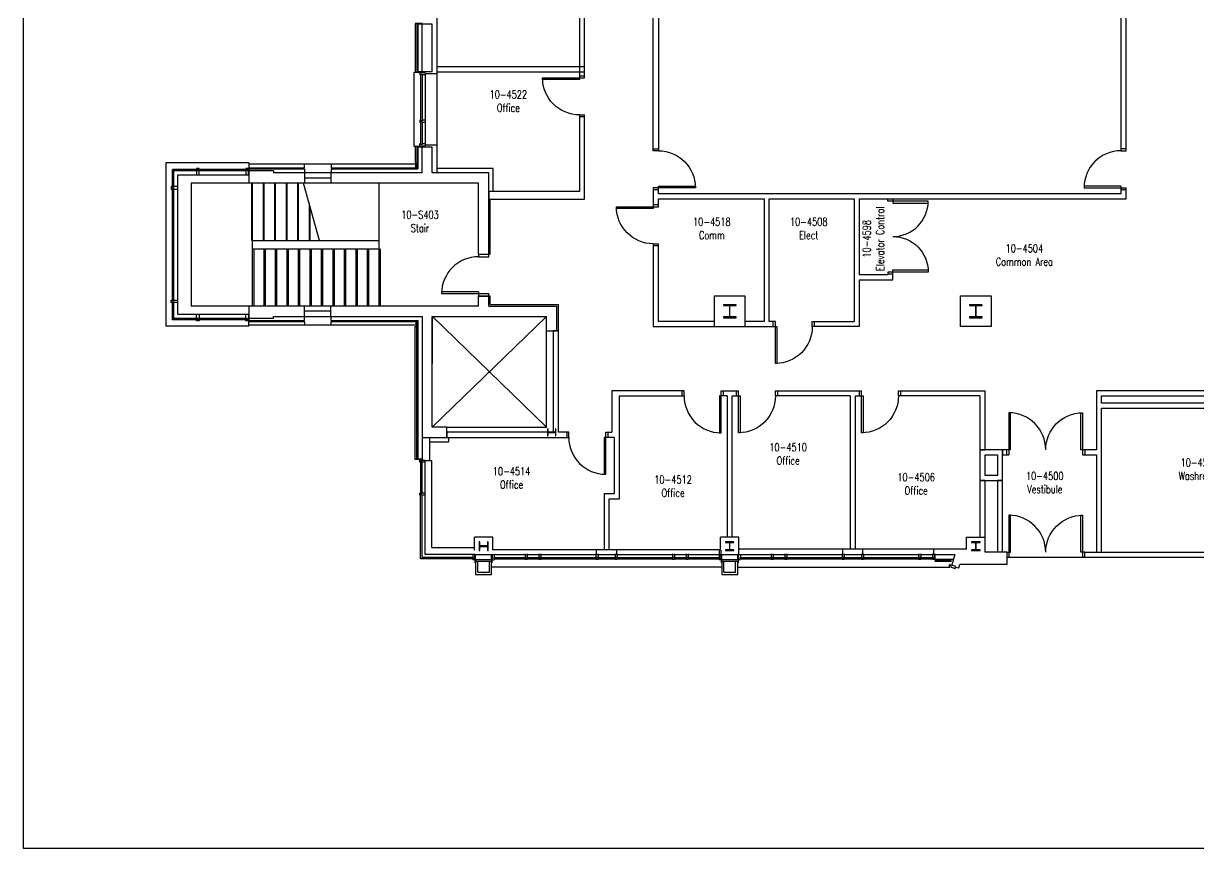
# Model space of a CAD drawing. Extents: x 11182 to 734459, y -1391328 to 152085.
# Drawn here: x 536091 to 564736, y -1110675 to -1090564 of the extents above; entities that cross this region are included whole.
import ezdxf
from ezdxf.enums import TextEntityAlignment as Align

# ---------------------------------------------------------------- set-up
doc = ezdxf.new("R2010")
doc.units = 0
doc.header["$LTSCALE"] = 500
doc.header["$MEASUREMENT"] = 0
doc.layers.add('0_Defpoints', color=106, linetype='CONTINUOUS', plot=False)
for name, color, linetype in [('0_room_data', 7, 'CONTINUOUS'), ('1_Wall_Exist', 251, 'CONTINUOUS'), ('3_Text', 7, 'CONTINUOUS')]:
    doc.layers.add(name, color=color, linetype=linetype)
doc.styles.add('1_200', font='simplex.shx', dxfattribs={"width": 0.75, "height": 460})

# ---------------------------------------------------------------- blocks, each defined once
blk = doc.blocks.new('room_data')
at = {"layer": '3_Text', "style": '1_200', "width": 0.75}
for tag, p in [('ROOMNUM', (0, 0)), ('ROOMUSE', (0, -575))]:
    blk.add_attdef(tag, text='', height=345, dxfattribs=at).set_placement(p, align=Align.MIDDLE_CENTER)

msp = doc.modelspace()

# ---------------------------------------------------------------- linework, layer by layer
at = {"layer": '0_Defpoints'}
msp.add_lwpolyline([(536091, -1073659), (593726, -1073659), (593726, -1110675), (536091, -1110675)], close=True, dxfattribs=at)
at = {"layer": '1_Wall_Exist'}
for p, q in [((551445, -1093667), (551445, -1083206)), ((546166, -1083989), (546166, -1094204)), ((551570, -1086442), (551570, -1093667)), ((562845, -1086442), (562845, -1093667)), ((562970, -1093667), (562970, -1086317)), ((549645, -1089742), (549645, -1091932)), ((549770, -1091892), (549770, -1089742)), ((545808, -1090564), (545638, -1090564)), ((545638, -1090564), (545638, -1091754)), ((545683, -1090579), (545683, -1091739)), ((546058, -1090579), (545683, -1090579)), ((545708, -1090579), (545708, -1091739)), ((545808, -1091739), (545808, -1090579)), ((546058, -1091739), (546058, -1090579)), ((549770, -1091617), (546166, -1091617)), ((546166, -1091617), (546166, -1091742)), ((549770, -1091742), (549770, -1091617)), ((545613, -1093564), (545613, -1091754)), ((545613, -1091754), (545808, -1091754)), ((546058, -1091739), (545683, -1091739)), ((545752, -1091769), (545752, -1091819)), ((545881, -1091769), (545752, -1091769)), ((545771, -1091819), (545752, -1091819)), ((545771, -1091805), (545771, -1092935)), ((545808, -1091805), (545771, -1091805)), ((545808, -1091805), (545808, -1092935)), ((545881, -1091819), (545808, -1091819)), ((545881, -1091769), (545881, -1093549)), ((546166, -1091789), (545881, -1091789)), ((546166, -1091742), (549770, -1091742)), ((548745, -1091932), (548745, -1091892)), ((548745, -1091892), (549770, -1091892)), ((549645, -1091932), (548745, -1091932)), ((549645, -1091842), (549770, -1091842)), ((549645, -1092792), (549645, -1094659)), ((549645, -1092792), (549770, -1092792)), ((549770, -1094843), (549770, -1092792)), ((545752, -1092924), (545752, -1092974)), ((545771, -1092924), (545752, -1092924)), ((545771, -1092974), (545752, -1092974)), ((545808, -1092935), (545771, -1092935)), ((545771, -1092960), (545771, -1093512)), ((545808, -1092960), (545771, -1092960)), ((545881, -1092924), (545808, -1092924)), ((545808, -1092960), (545808, -1093512)), ((545881, -1092974), (545808, -1092974)), ((549770, -1092842), (549645, -1092842)), ((545808, -1093564), (545613, -1093564)), ((545638, -1093564), (545638, -1093954)), ((546058, -1093579), (545683, -1093579)), ((545683, -1093579), (545683, -1094079)), ((545708, -1093579), (545708, -1094104)), ((545752, -1093549), (545752, -1093499)), ((545771, -1093499), (545752, -1093499)), ((545752, -1093549), (545881, -1093549)), ((545808, -1093512), (545771, -1093512)), ((545881, -1093499), (545808, -1093499)), ((545808, -1094204), (545808, -1093579)), ((546166, -1093529), (545881, -1093529)), ((546058, -1094204), (546058, -1093579)), ((551445, -1093617), (551570, -1093617)), ((562970, -1093617), (562845, -1093617)), ((551570, -1093667), (551445, -1093667)), ((562845, -1093667), (562970, -1093667)), ((541588, -1093964), (539563, -1093964)), ((539563, -1093964), (539563, -1097944)), ((541528, -1094123), (539722, -1094123)), ((539722, -1094557), (539722, -1094123)), ((539728, -1094129), (539728, -1097779)), ((541516, -1094154), (539753, -1094154)), ((539753, -1094557), (539753, -1094154)), ((540373, -1094095), (540309, -1094095)), ((540309, -1094095), (540309, -1094123)), ((540328, -1094154), (540309, -1094154)), ((540309, -1094154), (540309, -1094256)), ((540328, -1094123), (540328, -1094154)), ((540356, -1094154), (540356, -1094123)), ((540356, -1094123), (540373, -1094123)), ((540373, -1094154), (540356, -1094154)), ((540373, -1094123), (540373, -1094095)), ((540373, -1094256), (540373, -1094154)), ((541573, -1094095), (541509, -1094095)), ((541509, -1094095), (541509, -1094123)), ((541528, -1094154), (541509, -1094154)), ((541509, -1094154), (541509, -1094256)), ((541528, -1094123), (541528, -1094154)), ((541556, -1094154), (541556, -1094123)), ((541556, -1094123), (541573, -1094123)), ((541573, -1094154), (541556, -1094154)), ((541558, -1094129), (541558, -1094079)), ((541573, -1094123), (541573, -1094095)), ((541573, -1094256), (541573, -1094154)), ((541583, -1094104), (541583, -1094454)), ((541583, -1094104), (542938, -1094104)), ((542183, -1094154), (541583, -1094154)), ((541588, -1093964), (541588, -1094079)), ((545653, -1093989), (541588, -1093989)), ((541588, -1094079), (542938, -1094079)), ((542183, -1094154), (542183, -1094204)), ((545808, -1094204), (542183, -1094204)), ((542938, -1094079), (542938, -1093989)), ((542938, -1094104), (542938, -1094204)), ((542943, -1094204), (542943, -1094454)), ((543583, -1094204), (543583, -1094454)), ((543588, -1093989), (543588, -1094079)), ((543588, -1094079), (545683, -1094079)), ((543588, -1094104), (543588, -1094204)), ((543588, -1094104), (545708, -1094104)), ((545638, -1093954), (545683, -1093954)), ((545653, -1094079), (545653, -1093989)), ((547433, -1094204), (546058, -1094204)), ((547541, -1094096), (546166, -1094096)), ((547433, -1096189), (547433, -1094204)), ((547541, -1094659), (547541, -1094096)), ((539855, -1094256), (541573, -1094256)), ((539855, -1097653), (539855, -1094256)), ((540178, -1094454), (540178, -1097454)), ((547183, -1094454), (540178, -1094454)), ((541653, -1094454), (541653, -1095854)), ((541678, -1097454), (541678, -1094454)), ((541933, -1094454), (541933, -1095854)), ((541958, -1095854), (541958, -1094454)), ((542213, -1094454), (542213, -1095854)), ((542238, -1095854), (542238, -1094454)), ((542493, -1094454), (542493, -1095854)), ((542518, -1095854), (542518, -1094454)), ((542773, -1094454), (542773, -1095854)), ((542798, -1095854), (542798, -1094454)), ((543304, -1095854), (542917, -1094454)), ((543583, -1094337), (542943, -1094337)), ((544758, -1097454), (544758, -1094454)), ((547183, -1096189), (547183, -1094454)), ((539722, -1094539), (539694, -1094539)), ((539694, -1094539), (539694, -1094603)), ((539694, -1094603), (539722, -1094603)), ((539722, -1094557), (539722, -1094539)), ((539753, -1094557), (539722, -1094557)), ((539722, -1097324), (539722, -1094585)), ((539722, -1094585), (539753, -1094585)), ((539855, -1094539), (539753, -1094539)), ((539753, -1094539), (539753, -1094557)), ((539753, -1097324), (539753, -1094585)), ((539753, -1094585), (539753, -1094603)), ((539753, -1094603), (539855, -1094603)), ((547433, -1094659), (547433, -1094843)), ((549645, -1094659), (547433, -1094659)), ((552470, -1094567), (551445, -1094567)), ((551445, -1094567), (551445, -1095073)), ((551570, -1094617), (551445, -1094617)), ((551570, -1094717), (551570, -1094527)), ((551570, -1094527), (552470, -1094527)), ((562845, -1094717), (551570, -1094717)), ((552470, -1094527), (552470, -1094567)), ((562845, -1094527), (561945, -1094527)), ((561945, -1094527), (561945, -1094567)), ((561945, -1094567), (562970, -1094567)), ((562845, -1094527), (562845, -1094717)), ((562970, -1094617), (562845, -1094617)), ((562970, -1094842), (562970, -1094567)), ((543053, -1094947), (543053, -1095854)), ((543078, -1095854), (543078, -1095038)), ((547433, -1094843), (549770, -1094843)), ((547471, -1096189), (547471, -1094843)), ((550545, -1095073), (550545, -1095033)), ((550545, -1095033), (551570, -1095033)), ((551445, -1095073), (550545, -1095073)), ((551570, -1094983), (551445, -1094983)), ((551570, -1094842), (554145, -1094842)), ((551570, -1095033), (551570, -1094842)), ((554145, -1094842), (554145, -1097827)), ((554270, -1097827), (554270, -1094842)), ((554270, -1094842), (556345, -1094842)), ((556345, -1094842), (556345, -1097827)), ((556470, -1096687), (556470, -1094842)), ((556470, -1094842), (557160, -1094842)), ((557163, -1094892), (557163, -1094842)), ((557163, -1094842), (557283, -1094842)), ((558148, -1094892), (557163, -1094892)), ((557283, -1094842), (557283, -1094942)), ((557283, -1094942), (558148, -1094942)), ((557285, -1094842), (562970, -1094842)), ((558148, -1094942), (558148, -1094892)), ((541678, -1095854), (544758, -1095854)), ((551445, -1095933), (551445, -1097952)), ((551445, -1095933), (551570, -1095933)), ((551570, -1097827), (551570, -1095933)), ((541678, -1096054), (544758, -1096054)), ((541703, -1096054), (541703, -1097454)), ((541958, -1097454), (541958, -1096054)), ((541983, -1096054), (541983, -1097454)), ((542238, -1097454), (542238, -1096054)), ((542263, -1096054), (542263, -1097454)), ((542518, -1097454), (542518, -1096054)), ((542543, -1096054), (542543, -1097454)), ((542798, -1097454), (542798, -1096054)), ((542823, -1096054), (542823, -1097454)), ((543078, -1097454), (543078, -1096054)), ((543103, -1096054), (543103, -1097454)), ((543358, -1097454), (543358, -1096054)), ((543383, -1096054), (543383, -1097454)), ((543638, -1097454), (543638, -1096054)), ((543663, -1096054), (543663, -1097454)), ((543918, -1097454), (543918, -1096054)), ((543943, -1096054), (543943, -1097454)), ((544198, -1097454), (544198, -1096054)), ((544223, -1096054), (544223, -1097454)), ((544478, -1097454), (544478, -1096054)), ((544503, -1096054), (544503, -1097454)), ((544783, -1096054), (544783, -1097454)), ((547183, -1096189), (547471, -1096189)), ((547433, -1096199), (547183, -1096199)), ((547183, -1096199), (547183, -1096249)), ((547433, -1096249), (547433, -1096199)), ((551570, -1095983), (551445, -1095983)), ((547183, -1096249), (547433, -1096249)), ((557160, -1096687), (556470, -1096687)), ((557285, -1096672), (557160, -1096672)), ((557160, -1096672), (557160, -1096687)), ((557163, -1096622), (557163, -1096672)), ((558148, -1096622), (557163, -1096622)), ((557283, -1096572), (558148, -1096572)), ((557283, -1096672), (557283, -1096572)), ((557285, -1096812), (557285, -1096672)), ((558148, -1096572), (558148, -1096622)), ((556470, -1097952), (556470, -1096812)), ((556470, -1096812), (557285, -1096812)), ((539694, -1097369), (539694, -1097305)), ((539694, -1097305), (539722, -1097305)), ((539722, -1097369), (539694, -1097369)), ((539722, -1097324), (539753, -1097324)), ((539722, -1097785), (539722, -1097352)), ((539753, -1097352), (539722, -1097352)), ((539722, -1097352), (539722, -1097369)), ((539753, -1097324), (539753, -1097305)), ((539753, -1097305), (539855, -1097305)), ((539753, -1097754), (539753, -1097352)), ((539753, -1097369), (539753, -1097352)), ((539855, -1097369), (539753, -1097369)), ((547183, -1097104), (546283, -1097104)), ((546283, -1097104), (546283, -1097149)), ((546283, -1097149), (547433, -1097149)), ((547183, -1097104), (547183, -1097199)), ((547183, -1097199), (547433, -1097199)), ((547183, -1097454), (547183, -1097209)), ((547183, -1097209), (547433, -1097209)), ((547433, -1097199), (547433, -1097149)), ((547433, -1097454), (547433, -1097209)), ((547471, -1097209), (547434, -1097209)), ((547471, -1097416), (547471, -1097209)), ((552937, -1097952), (552937, -1097206)), ((552937, -1097206), (553680, -1097206)), ((553680, -1097206), (553680, -1097952)), ((558937, -1097952), (558937, -1097206)), ((558937, -1097206), (559680, -1097206)), ((559680, -1097206), (559680, -1097952)), ((539855, -1097653), (541573, -1097653)), ((547183, -1097454), (540178, -1097454)), ((540309, -1097754), (540309, -1097653)), ((540373, -1097653), (540373, -1097754)), ((541509, -1097754), (541509, -1097653)), ((541573, -1097653), (541573, -1097754)), ((541583, -1097454), (541583, -1097804)), ((542943, -1097704), (542943, -1097454)), ((542943, -1097571), (543583, -1097571)), ((543583, -1097704), (543583, -1097454)), ((547433, -1097454), (549093, -1097454)), ((547471, -1097416), (549131, -1097416)), ((549093, -1098054), (549093, -1097454)), ((549131, -1098054), (549131, -1097416)), ((553462, -1097422), (553155, -1097422)), ((553155, -1097422), (553155, -1097438)), ((553158, -1097441), (553299, -1097441)), ((553302, -1097444), (553302, -1097714)), ((553314, -1097714), (553314, -1097444)), ((553317, -1097441), (553459, -1097441)), ((553462, -1097438), (553462, -1097422)), ((559462, -1097422), (559155, -1097422)), ((559155, -1097422), (559155, -1097438)), ((559158, -1097441), (559299, -1097441)), ((559302, -1097444), (559302, -1097714)), ((559314, -1097714), (559314, -1097444)), ((559317, -1097441), (559459, -1097441)), ((559462, -1097438), (559462, -1097422)), ((541588, -1097944), (539563, -1097944)), ((541528, -1097785), (539722, -1097785)), ((541516, -1097754), (539753, -1097754)), ((540328, -1097754), (540309, -1097754)), ((540309, -1097813), (540309, -1097785)), ((540373, -1097813), (540309, -1097813)), ((540328, -1097785), (540328, -1097754)), ((540373, -1097754), (540356, -1097754)), ((540356, -1097754), (540356, -1097785)), ((540356, -1097785), (540373, -1097785)), ((540373, -1097785), (540373, -1097813)), ((541528, -1097754), (541509, -1097754)), ((541509, -1097813), (541509, -1097785)), ((541573, -1097813), (541509, -1097813)), ((541528, -1097785), (541528, -1097754)), ((541573, -1097754), (541556, -1097754)), ((541556, -1097754), (541556, -1097785)), ((541556, -1097785), (541573, -1097785)), ((541573, -1097785), (541573, -1097813)), ((542183, -1097754), (541583, -1097754)), ((541583, -1097804), (542938, -1097804)), ((541588, -1097944), (541588, -1097829)), ((541588, -1097829), (542938, -1097829)), ((543588, -1097919), (541588, -1097919)), ((542183, -1097754), (542183, -1097704)), ((542183, -1097704), (545808, -1097704)), ((542938, -1097804), (542938, -1097704)), ((542938, -1097829), (542938, -1097919)), ((543588, -1097804), (543588, -1097704)), ((543588, -1097804), (545708, -1097804)), ((543588, -1097919), (543588, -1097829)), ((543588, -1097829), (545653, -1097829)), ((545653, -1097919), (543588, -1097919)), ((545653, -1097829), (545653, -1097919)), ((545683, -1101179), (545683, -1097829)), ((545708, -1097804), (545708, -1101179)), ((545808, -1097704), (545808, -1101209)), ((545808, -1097704), (545808, -1098849)), ((548843, -1097704), (546058, -1100404)), ((546058, -1100404), (546058, -1097704)), ((546058, -1097704), (546058, -1098849)), ((546058, -1097704), (548843, -1097704)), ((548843, -1100404), (546059, -1097704)), ((548843, -1098054), (548843, -1097704)), ((548843, -1100404), (548843, -1097704)), ((551445, -1097952), (554460, -1097952)), ((552937, -1097827), (551570, -1097827)), ((553155, -1097720), (553155, -1097736)), ((553155, -1097736), (553462, -1097736)), ((553299, -1097717), (553158, -1097717)), ((553459, -1097717), (553317, -1097717)), ((553462, -1097736), (553462, -1097720)), ((554145, -1097827), (553680, -1097827)), ((554420, -1097827), (554270, -1097827)), ((554370, -1097952), (554370, -1097827)), ((554420, -1098852), (554420, -1097827)), ((554460, -1097952), (554460, -1098852)), ((555320, -1097827), (556345, -1097827)), ((555320, -1097952), (555320, -1097827)), ((556470, -1097952), (555320, -1097952)), ((555370, -1097827), (555370, -1097952)), ((559680, -1097952), (558937, -1097952)), ((559155, -1097720), (559155, -1097736)), ((559155, -1097736), (559462, -1097736)), ((559299, -1097717), (559158, -1097717)), ((559459, -1097717), (559317, -1097717)), ((559462, -1097736), (559462, -1097720)), ((545638, -1101194), (545638, -1097954)), ((545638, -1097954), (545683, -1097954)), ((548843, -1098054), (549093, -1098054)), ((549131, -1098054), (549006, -1098054)), ((549006, -1098054), (549006, -1100528)), ((549131, -1100528), (549131, -1098054)), ((554460, -1098852), (554420, -1098852)), ((552196, -1099517), (550434, -1099517)), ((550434, -1099517), (550434, -1100528)), ((550618, -1099642), (552196, -1099642)), ((550618, -1102154), (550618, -1099642)), ((552146, -1099642), (552146, -1099517)), ((552196, -1099642), (552196, -1099517)), ((553246, -1099642), (553056, -1099642)), ((553056, -1099642), (553056, -1100542)), ((553096, -1100542), (553096, -1099517)), ((553096, -1099517), (553521, -1099517)), ((553146, -1099517), (553146, -1099642)), ((553246, -1099642), (553246, -1103088)), ((553371, -1099642), (553561, -1099642)), ((553371, -1103088), (553371, -1099642)), ((553471, -1099642), (553471, -1099517)), ((553521, -1100542), (553521, -1099517)), ((553561, -1099642), (553561, -1100542)), ((554421, -1099517), (556521, -1099517)), ((554421, -1099642), (554421, -1099517)), ((556246, -1099642), (554421, -1099642)), ((554471, -1099517), (554471, -1099642)), ((556246, -1099642), (556246, -1103382)), ((556371, -1099642), (556561, -1099642)), ((556371, -1103382), (556371, -1099642)), ((556471, -1099642), (556471, -1099517)), ((556521, -1100542), (556521, -1099517)), ((556561, -1099642), (556561, -1100542)), ((557421, -1099517), (559534, -1099517)), ((557421, -1099642), (557421, -1099517)), ((559409, -1099642), (557421, -1099642)), ((557471, -1099517), (557471, -1099642)), ((559409, -1099642), (559409, -1103088)), ((559534, -1100954), (559534, -1099517)), ((562246, -1099517), (562246, -1100954)), ((566596, -1099517), (562246, -1099517)), ((562371, -1099817), (562371, -1099642)), ((562371, -1099642), (565521, -1099642)), ((565521, -1099817), (562371, -1099817)), ((562371, -1103452), (562371, -1099942)), ((562371, -1099942), (565521, -1099942)), ((560155, -1100054), (560111, -1100054)), ((560111, -1100054), (560111, -1101079)), ((560155, -1100954), (560155, -1100054)), ((561866, -1100954), (561866, -1100054)), ((561866, -1100054), (561911, -1100054)), ((561911, -1100054), (561911, -1101079)), ((546408, -1100404), (546058, -1100404)), ((546408, -1100654), (546408, -1100404)), ((546408, -1100404), (548843, -1100404)), ((549006, -1100528), (546408, -1100529)), ((546408, -1100529), (546408, -1100654)), ((548875, -1100447), (548868, -1100447)), ((548868, -1100447), (548868, -1100612)), ((548878, -1100523), (548878, -1100450)), ((549055, -1100526), (548881, -1100526)), ((549058, -1100450), (549058, -1100523)), ((549069, -1100447), (549061, -1100447)), ((549069, -1100612), (549069, -1100447)), ((549334, -1100528), (549131, -1100528)), ((549384, -1100528), (549334, -1100528)), ((549334, -1100528), (549334, -1100653)), ((549384, -1100653), (549384, -1100528)), ((550284, -1101553), (550284, -1100528)), ((550284, -1100528), (550434, -1100528)), ((550334, -1100528), (550334, -1100653)), ((545808, -1100654), (546408, -1100654)), ((545989, -1100654), (545989, -1101225)), ((545989, -1100762), (546455, -1100762)), ((546408, -1100654), (549334, -1100653)), ((546455, -1100654), (546455, -1100762)), ((548868, -1100612), (548875, -1100612)), ((548878, -1100609), (548878, -1100535)), ((548881, -1100532), (549055, -1100532)), ((549058, -1100535), (549058, -1100609)), ((549061, -1100612), (549069, -1100612)), ((549334, -1100653), (549384, -1100653)), ((550493, -1100653), (550244, -1100653)), ((550244, -1100653), (550244, -1101553)), ((550493, -1100653), (550493, -1102029)), ((553056, -1100542), (553096, -1100542)), ((553561, -1100542), (553521, -1100542)), ((556561, -1100542), (556521, -1100542)), ((559959, -1100954), (559409, -1100954)), ((559409, -1100954), (559534, -1100954)), ((559534, -1101079), (559834, -1101079)), ((559534, -1101579), (559534, -1101079)), ((559834, -1101079), (559834, -1101579)), ((560155, -1100954), (559959, -1100954)), ((559959, -1100954), (559959, -1101079)), ((559959, -1103452), (559959, -1100954)), ((559959, -1101079), (560111, -1101079)), ((560060, -1101079), (560060, -1100954)), ((562246, -1100954), (561866, -1100954)), ((561911, -1101079), (562246, -1101079)), ((561962, -1100954), (561962, -1101079)), ((562246, -1101079), (562246, -1103452)), ((545808, -1101194), (545638, -1101194)), ((545683, -1101179), (545808, -1101179)), ((545752, -1101259), (545752, -1101209)), ((545752, -1101209), (545881, -1101209)), ((545771, -1101259), (545752, -1101259)), ((545808, -1101247), (545771, -1101247)), ((545771, -1101247), (545771, -1102023)), ((545808, -1102023), (545808, -1101247)), ((545881, -1101259), (545808, -1101259)), ((545881, -1103506), (545881, -1101209)), ((546049, -1101225), (545881, -1101225)), ((546049, -1103338), (546049, -1101225)), ((550244, -1101553), (550284, -1101553)), ((559834, -1101579), (559534, -1101579)), ((559534, -1101704), (559409, -1101704)), ((559409, -1101704), (559959, -1101704)), ((559534, -1103452), (559534, -1101704)), ((559959, -1101704), (559834, -1101704)), ((559834, -1101704), (559834, -1103452)), ((545752, -1102059), (545752, -1102009)), ((545771, -1102009), (545752, -1102009)), ((545771, -1102059), (545752, -1102059)), ((545808, -1102023), (545771, -1102023)), ((545771, -1103616), (545771, -1102048)), ((545808, -1102048), (545771, -1102048)), ((545881, -1102009), (545808, -1102009)), ((545808, -1103579), (545808, -1102048)), ((545881, -1102059), (545808, -1102059)), ((550246, -1102029), (550246, -1103398)), ((550493, -1102029), (550246, -1102029)), ((550371, -1103398), (550371, -1102154)), ((550371, -1102154), (550618, -1102154)), ((560156, -1102551), (560112, -1102551)), ((560112, -1102551), (560112, -1103576)), ((560156, -1103451), (560156, -1102551)), ((561867, -1103451), (561867, -1102551)), ((561867, -1102551), (561912, -1102551)), ((561912, -1102551), (561912, -1103576)), ((547534, -1103088), (547082, -1103088)), ((547082, -1103402), (547082, -1103088)), ((547534, -1103402), (547534, -1103088)), ((553534, -1103088), (553082, -1103088)), ((553082, -1103402), (553082, -1103088)), ((553534, -1103504), (553534, -1103088)), ((559082, -1103088), (559534, -1103088)), ((559082, -1103382), (559082, -1103088)), ((546049, -1103338), (547082, -1103338)), ((547215, -1103201), (547200, -1103201)), ((547200, -1103201), (547200, -1103407)), ((547218, -1103296), (547218, -1103204)), ((547218, -1103404), (547218, -1103312)), ((547396, -1103299), (547221, -1103299)), ((547221, -1103309), (547396, -1103309)), ((547399, -1103204), (547399, -1103296)), ((547399, -1103312), (547399, -1103404)), ((547416, -1103201), (547402, -1103201)), ((547416, -1103407), (547416, -1103201)), ((553411, -1103196), (553205, -1103196)), ((553205, -1103196), (553205, -1103211)), ((553208, -1103214), (553300, -1103214)), ((553300, -1103395), (553208, -1103395)), ((553303, -1103217), (553303, -1103392)), ((553313, -1103392), (553313, -1103217)), ((553316, -1103214), (553408, -1103214)), ((553408, -1103395), (553316, -1103395)), ((553411, -1103211), (553411, -1103196)), ((559082, -1103382), (553534, -1103382)), ((556064, -1103490), (556064, -1103382)), ((556552, -1103490), (556552, -1103382)), ((558282, -1103506), (558282, -1103382)), ((559411, -1103196), (559205, -1103196)), ((559205, -1103196), (559205, -1103211)), ((559208, -1103214), (559300, -1103214)), ((559300, -1103395), (559208, -1103395)), ((559303, -1103217), (559303, -1103392)), ((559313, -1103392), (559313, -1103217)), ((559316, -1103214), (559408, -1103214)), ((559408, -1103395), (559316, -1103395)), ((559411, -1103211), (559411, -1103196)), ((547062, -1103616), (545771, -1103616)), ((547062, -1103579), (545808, -1103579)), ((547098, -1103506), (545881, -1103506)), ((547048, -1103506), (547048, -1103579)), ((547048, -1103616), (547048, -1103635)), ((547098, -1103635), (547048, -1103635)), ((547062, -1103579), (547062, -1103616)), ((547086, -1103525), (547086, -1103524)), ((547086, -1103524), (547102, -1103524)), ((547101, -1103525), (547086, -1103525)), ((547098, -1103504), (547518, -1103504)), ((547098, -1103635), (547098, -1103506)), ((547106, -1103709), (547101, -1103525)), ((547102, -1103524), (547107, -1103708)), ((547113, -1103629), (547113, -1103504)), ((547113, -1103629), (547503, -1103629)), ((547113, -1103679), (547113, -1103994)), ((547503, -1103679), (547113, -1103679)), ((547167, -1103940), (547167, -1103679)), ((547200, -1103407), (547215, -1103407)), ((547402, -1103407), (547416, -1103407)), ((547449, -1103940), (547449, -1103679)), ((547503, -1103629), (547503, -1103504)), ((547503, -1103994), (547503, -1103679)), ((547515, -1103524), (547510, -1103708)), ((547511, -1103709), (547516, -1103525)), ((547530, -1103524), (547515, -1103524)), ((547516, -1103525), (547530, -1103525)), ((547518, -1103506), (553098, -1103506)), ((547518, -1103635), (547518, -1103506)), ((547518, -1103635), (547568, -1103635)), ((547530, -1103525), (547530, -1103524)), ((553082, -1103398), (547534, -1103398)), ((547555, -1103579), (548330, -1103579)), ((547555, -1103579), (547555, -1103616)), ((547555, -1103616), (548330, -1103616)), ((547568, -1103506), (547568, -1103579)), ((547568, -1103616), (547568, -1103635)), ((548318, -1103490), (548318, -1103563)), ((548318, -1103600), (548318, -1103619)), ((548318, -1103619), (548368, -1103619)), ((548330, -1103563), (548330, -1103600)), ((548355, -1103563), (548355, -1103600)), ((548355, -1103579), (548665, -1103579)), ((548355, -1103616), (548665, -1103616)), ((548368, -1103490), (548368, -1103563)), ((548368, -1103600), (548368, -1103619)), ((548653, -1103490), (548653, -1103563)), ((548653, -1103600), (548653, -1103619)), ((548653, -1103619), (548703, -1103619)), ((548665, -1103563), (548665, -1103600)), ((548690, -1103563), (548690, -1103600)), ((548690, -1103579), (550060, -1103579)), ((548690, -1103616), (550060, -1103616)), ((548703, -1103490), (548703, -1103563)), ((548703, -1103600), (548703, -1103619)), ((550048, -1103490), (550048, -1103563)), ((550048, -1103600), (550048, -1103619)), ((550048, -1103619), (550098, -1103619)), ((550060, -1103563), (550060, -1103600)), ((550064, -1103506), (550064, -1103398)), ((550085, -1103563), (550085, -1103600)), ((550085, -1103579), (550530, -1103579)), ((550085, -1103616), (550530, -1103616)), ((550098, -1103490), (550098, -1103563)), ((550098, -1103600), (550098, -1103619)), ((550518, -1103490), (550518, -1103563)), ((550518, -1103600), (550518, -1103619)), ((550518, -1103619), (550568, -1103619)), ((550530, -1103563), (550530, -1103600)), ((550552, -1103506), (550552, -1103398)), ((550555, -1103563), (550555, -1103600)), ((550555, -1103579), (551925, -1103579)), ((550555, -1103616), (551925, -1103616)), ((550568, -1103490), (550568, -1103563)), ((550568, -1103600), (550568, -1103619)), ((551913, -1103490), (551913, -1103563)), ((551913, -1103600), (551913, -1103619)), ((551913, -1103619), (551963, -1103619)), ((551925, -1103563), (551925, -1103600)), ((551950, -1103563), (551950, -1103600)), ((551950, -1103579), (552260, -1103579)), ((551950, -1103616), (552260, -1103616)), ((551963, -1103490), (551963, -1103563)), ((551963, -1103600), (551963, -1103619)), ((552248, -1103490), (552248, -1103563)), ((552248, -1103600), (552248, -1103619)), ((552248, -1103619), (552298, -1103619)), ((552260, -1103563), (552260, -1103600)), ((552285, -1103563), (552285, -1103600)), ((552285, -1103579), (553062, -1103579)), ((552285, -1103616), (553062, -1103616)), ((552298, -1103490), (552298, -1103563)), ((552298, -1103600), (552298, -1103619)), ((553048, -1103402), (553048, -1103504)), ((553048, -1103506), (553048, -1103579)), ((553098, -1103547), (553048, -1103547)), ((553048, -1103616), (553048, -1103635)), ((553098, -1103635), (553048, -1103635)), ((553062, -1103504), (553062, -1103532)), ((553062, -1103579), (553062, -1103616)), ((553086, -1103525), (553086, -1103524)), ((553086, -1103524), (553102, -1103524)), ((553101, -1103525), (553086, -1103525)), ((553098, -1103635), (553098, -1103402)), ((553098, -1103504), (553518, -1103504)), ((553106, -1103709), (553101, -1103525)), ((553102, -1103524), (553107, -1103708)), ((553113, -1103629), (553113, -1103504)), ((553113, -1103629), (553503, -1103629)), ((553113, -1103679), (553113, -1103994)), ((553503, -1103679), (553113, -1103679)), ((553167, -1103940), (553167, -1103679)), ((553205, -1103398), (553205, -1103412)), ((553205, -1103412), (553411, -1103412)), ((553411, -1103412), (553411, -1103398)), ((553449, -1103940), (553449, -1103679)), ((553503, -1103629), (553503, -1103504)), ((553503, -1103994), (553503, -1103679)), ((553515, -1103524), (553510, -1103708)), ((553511, -1103709), (553516, -1103525)), ((553530, -1103524), (553515, -1103524)), ((553516, -1103525), (553530, -1103525)), ((553518, -1103506), (558298, -1103506)), ((553518, -1103631), (553518, -1103506)), ((553518, -1103631), (553568, -1103631)), ((553530, -1103525), (553530, -1103524)), ((553555, -1103579), (558298, -1103579)), ((553555, -1103579), (553555, -1103616)), ((553555, -1103616), (558298, -1103616)), ((553568, -1103506), (553568, -1103579)), ((553568, -1103616), (553568, -1103631)), ((554318, -1103490), (554318, -1103563)), ((554318, -1103600), (554318, -1103619)), ((554318, -1103619), (554368, -1103619)), ((554330, -1103563), (554330, -1103600)), ((554355, -1103563), (554355, -1103600)), ((554368, -1103490), (554368, -1103563)), ((554368, -1103600), (554368, -1103619)), ((554653, -1103490), (554653, -1103563)), ((554653, -1103600), (554653, -1103619)), ((554653, -1103619), (554703, -1103619)), ((554665, -1103563), (554665, -1103600)), ((554690, -1103563), (554690, -1103600)), ((554703, -1103490), (554703, -1103563)), ((554703, -1103600), (554703, -1103619)), ((556048, -1103490), (556048, -1103563)), ((556048, -1103600), (556048, -1103619)), ((556048, -1103619), (556098, -1103619)), ((556060, -1103563), (556060, -1103600)), ((556085, -1103563), (556085, -1103600)), ((556098, -1103490), (556098, -1103563)), ((556098, -1103600), (556098, -1103619)), ((556518, -1103490), (556518, -1103563)), ((556518, -1103600), (556518, -1103619)), ((556518, -1103619), (556568, -1103619)), ((556530, -1103563), (556530, -1103600)), ((556555, -1103563), (556555, -1103600)), ((556568, -1103490), (556568, -1103563)), ((556568, -1103600), (556568, -1103619)), ((557913, -1103490), (557913, -1103563)), ((557913, -1103600), (557913, -1103619)), ((557913, -1103619), (557963, -1103619)), ((557925, -1103563), (557925, -1103600)), ((557950, -1103563), (557950, -1103600)), ((557963, -1103490), (557963, -1103563)), ((557963, -1103600), (557963, -1103619)), ((558248, -1103490), (558248, -1103563)), ((558248, -1103600), (558248, -1103619)), ((558248, -1103619), (558298, -1103619)), ((558260, -1103563), (558260, -1103600)), ((558285, -1103563), (558285, -1103600)), ((558298, -1103490), (558298, -1103563)), ((558298, -1103504), (558797, -1103504)), ((558298, -1103600), (558298, -1103619)), ((558313, -1103629), (558313, -1103504)), ((558761, -1103629), (558313, -1103629)), ((558313, -1103679), (558313, -1103654)), ((558703, -1103654), (558313, -1103654)), ((558703, -1103679), (558313, -1103679)), ((558703, -1103679), (558703, -1103654)), ((558797, -1103504), (558717, -1103784)), ((559205, -1103398), (559205, -1103412)), ((559205, -1103412), (559411, -1103412)), ((559411, -1103412), (559411, -1103398)), ((560061, -1103452), (559534, -1103452)), ((560061, -1103451), (560061, -1103751)), ((560061, -1103451), (560156, -1103451)), ((560061, -1103576), (574782, -1103576)), ((561962, -1103451), (561867, -1103451)), ((561962, -1103576), (561962, -1103451)), ((561962, -1103452), (574782, -1103452)), ((547111, -1103709), (547106, -1103709)), ((547107, -1103708), (547110, -1103708)), ((547110, -1103708), (547110, -1103700)), ((547110, -1103700), (547111, -1103700)), ((547111, -1103700), (547111, -1103709)), ((547167, -1103940), (547449, -1103940)), ((553113, -1103819), (547503, -1103819)), ((547505, -1103700), (547505, -1103709)), ((547506, -1103700), (547505, -1103700)), ((547505, -1103709), (547511, -1103709)), ((547506, -1103708), (547506, -1103700)), ((547510, -1103708), (547506, -1103708)), ((553111, -1103709), (553106, -1103709)), ((553107, -1103708), (553110, -1103708)), ((553110, -1103708), (553110, -1103700)), ((553110, -1103700), (553111, -1103700)), ((553111, -1103700), (553111, -1103709)), ((553167, -1103940), (553449, -1103940)), ((553503, -1103819), (558674, -1103819)), ((553505, -1103700), (553505, -1103709)), ((553506, -1103700), (553505, -1103700)), ((553505, -1103709), (553511, -1103709)), ((553506, -1103708), (553506, -1103700)), ((553510, -1103708), (553506, -1103708)), ((558664, -1103754), (558650, -1103802)), ((558650, -1103802), (558677, -1103810)), ((558691, -1103762), (558664, -1103754)), ((558677, -1103810), (558680, -1103799)), ((558680, -1103799), (558710, -1103808)), ((558687, -1103775), (558691, -1103762)), ((558717, -1103784), (558687, -1103775)), ((558710, -1103808), (558707, -1103819)), ((558707, -1103819), (558805, -1103847)), ((558818, -1103798), (558721, -1103770)), ((558805, -1103847), (558818, -1103798)), ((558814, -1103814), (558890, -1103836)), ((558890, -1103836), (558915, -1103751)), ((560061, -1103751), (558915, -1103751)), ((547113, -1103994), (547303, -1103994)), ((547303, -1103994), (547303, -1103984)), ((547303, -1103984), (547313, -1103984)), ((547313, -1103984), (547313, -1103994)), ((547313, -1103994), (547503, -1103994)), ((553113, -1103994), (553303, -1103994)), ((553303, -1103994), (553303, -1103984)), ((553303, -1103984), (553313, -1103984)), ((553313, -1103984), (553313, -1103994)), ((553313, -1103994), (553503, -1103994))]:
    msp.add_line(p, q, dxfattribs=at)
at = {"layer": '1_Wall_Exist', "extrusion": (0, 0, -1)}
for centre, radius, start, end in [((-549645, -1091892), 900, 269.9998, 359.9998), ((-551570, -1094567), 900, 90, 180), ((-551445, -1095033), 900, 270, 0), ((-557283, -1096622), 865, 90, 180), ((-554420, -1097952), 900, 180, 270), ((-553521, -1099642), 900, 180, 270), ((-556521, -1099642), 900, 180, 270), ((-561911, -1100954), 900, 0, 90), ((-561912, -1103451), 900, 0, 90)]:
    msp.add_arc(centre, radius, start, end, dxfattribs=at)
at = {"layer": '1_Wall_Exist'}
for centre, radius, start, end in [((562845, -1094567), 900, 90, 180), ((557283, -1094892), 865, 270, 0), ((547183, -1097149), 900, 90, 180), ((553158, -1097438), 3, 180, 270), ((553299, -1097444), 3, 0, 90), ((553317, -1097444), 3, 90, 180), ((553459, -1097438), 3, 270, 0), ((559158, -1097438), 3, 180, 270), ((559299, -1097444), 3, 0, 90), ((559317, -1097444), 3, 90, 180), ((559459, -1097438), 3, 270, 0), ((553158, -1097720), 3, 90, 180), ((553299, -1097714), 3, 270, 0), ((553317, -1097714), 3, 180, 270), ((553459, -1097720), 3, 0, 90), ((559158, -1097720), 3, 90, 180), ((559299, -1097714), 3, 270, 0), ((559317, -1097714), 3, 180, 270), ((559459, -1097720), 3, 0, 90), ((553096, -1099642), 900, 180, 270), ((560111, -1100954), 900, 360, 90), ((548875, -1100450), 3, 0, 90), ((548881, -1100523), 3, 180, 270), ((549055, -1100523), 3, 270, 0), ((549061, -1100450), 3, 90, 180), ((548875, -1100609), 3, 270, 0), ((548881, -1100535), 3, 90, 180), ((549055, -1100535), 3, 0, 90), ((549061, -1100609), 3, 180, 270), ((550284, -1100653), 900, 180.0122, 270.0122), ((560112, -1103451), 900, 0, 90), ((547215, -1103204), 3, 0, 90), ((547221, -1103296), 3, 180, 270), ((547221, -1103312), 3, 90, 180), ((547396, -1103296), 3, 270, 0), ((547396, -1103312), 3, 0, 90), ((547402, -1103204), 3, 90, 180), ((553208, -1103211), 3, 180, 270), ((553208, -1103398), 3, 90, 180), ((553300, -1103217), 3, 0, 90), ((553300, -1103392), 3, 270, 0), ((553316, -1103217), 3, 90, 180), ((553316, -1103392), 3, 180, 270), ((553408, -1103211), 3, 270, 0), ((553408, -1103398), 3, 0, 90), ((559208, -1103211), 3, 180, 270), ((559208, -1103398), 3, 90, 180), ((559300, -1103217), 3, 0, 90), ((559300, -1103392), 3, 270, 0), ((559316, -1103217), 3, 90, 180), ((559316, -1103392), 3, 180, 270), ((559408, -1103211), 3, 270, 0), ((559408, -1103398), 3, 0, 90), ((547215, -1103404), 3, 270, 0), ((547402, -1103404), 3, 180, 270)]:
    msp.add_arc(centre, radius, start, end, dxfattribs=at)

# ---------------------------------------------------------------- block references
at = {"layer": '0_room_data', "xscale": 0.5657139806978375, "yscale": 0.5657139806978375, "zscale": 0.5657139806978375}
for p, values in [((547910, -1092294), {'ROOMNUM': '10-4522', 'ROOMUSE': 'Office'}), ((545757, -1095226), {'ROOMNUM': '10-S403', 'ROOMUSE': 'Stair'}), ((552872, -1095398), {'ROOMNUM': '10-4518', 'ROOMUSE': 'Comm'}), ((555234, -1095398), {'ROOMNUM': '10-4508', 'ROOMUSE': 'Elect'}), ((560491, -1096045), {'ROOMNUM': '10-4504', 'ROOMUSE': 'Common Area'}), ((554732, -1100895), {'ROOMNUM': '10-4510', 'ROOMUSE': 'Office'}), ((547990, -1101480), {'ROOMNUM': '10-4514', 'ROOMUSE': 'Office'}), ((564756, -1101267), {'ROOMNUM': '10-4596', 'ROOMUSE': 'Washroom'}), ((551926, -1101682), {'ROOMNUM': '10-4512', 'ROOMUSE': 'Office'}), ((557853, -1101625), {'ROOMNUM': '10-4506', 'ROOMUSE': 'Office'}), ((560988, -1101594), {'ROOMNUM': '10-4500', 'ROOMUSE': 'Vestibule'})]:
    msp.add_blockref('room_data', p, dxfattribs=at).add_auto_attribs(values)
at = {"layer": '0_room_data', "xscale": 0.5657139806978375, "yscale": 0.5657139806978375, "zscale": 0.5657139806978375, "rotation": 90}
msp.add_blockref('room_data', (556647, -1095813), dxfattribs=at).add_auto_attribs({'ROOMNUM': '10-4598', 'ROOMUSE': 'Elevator Control'})

doc.saveas('drawing.dxf')
